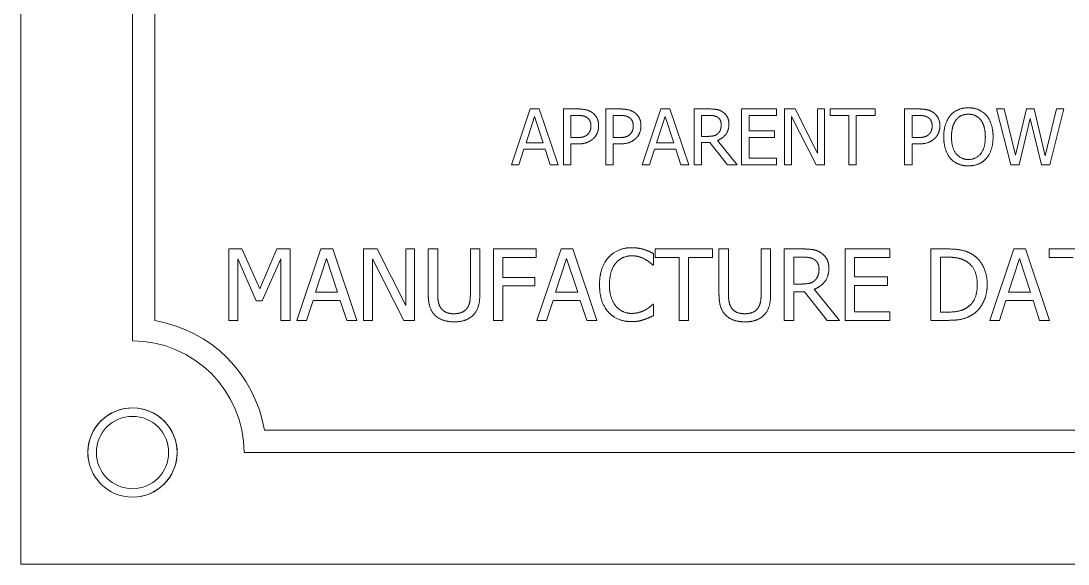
# Model space of a CAD drawing. Header units: millimetres. Extents: x 0 to 10092, y 0 to 7128.
# Drawn here: x 3908.14 to 3955.08, y 2591.21 to 2615.56 of the extents above; entities that cross this region are included whole.
import ezdxf

# ---------------------------------------------------------------- set-up
doc = ezdxf.new("R2010")
doc.units = ezdxf.units.MM
doc.header["$LTSCALE"] = 12
doc.layers.add('가시적인 것(ISO)', color=3, linetype='Continuous', lineweight=5, true_color=0x00ff00)
doc.layers.add('가시적인 좁은 것(ISO)', color=3, linetype='Continuous', lineweight=5, true_color=0x00ff00)

msp = doc.modelspace()

# ---------------------------------------------------------------- linework, layer by layer
at = {"layer": '가시적인 것(ISO)'}
for p, q in [((3908.142, 2591.209), (3908.142, 2686.209)), ((3913.142, 2676.209), (3913.142, 2601.209)), ((3914.142, 2602.125), (3914.142, 2675.293)), ((3930.125, 2609.11), (3930.968, 2611.61)), ((3930.968, 2611.61), (3931.377, 2611.61)), ((3931.377, 2611.61), (3932.22, 2609.11)), ((3932.457, 2611.61), (3933.085, 2611.61)), ((3932.457, 2609.11), (3932.457, 2611.61)), ((3934.353, 2611.61), (3934.981, 2611.61)), ((3934.353, 2609.11), (3934.353, 2611.61)), ((3935.98, 2609.11), (3936.823, 2611.61)), ((3936.823, 2611.61), (3937.232, 2611.61)), ((3937.232, 2611.61), (3938.075, 2609.11)), ((3938.312, 2609.11), (3938.312, 2611.61)), ((3938.312, 2611.61), (3938.956, 2611.61)), ((3940.445, 2609.11), (3940.445, 2611.61)), ((3940.445, 2611.61), (3942.009, 2611.61)), ((3942.009, 2611.61), (3942.009, 2611.314)), ((3942.374, 2609.11), (3942.374, 2611.61)), ((3942.374, 2611.61), (3942.846, 2611.61)), ((3942.846, 2611.61), (3943.853, 2609.63)), ((3943.853, 2609.63), (3943.853, 2611.61)), ((3943.853, 2611.61), (3944.163, 2611.61)), ((3944.163, 2611.61), (3944.163, 2609.11)), ((3944.414, 2611.314), (3944.414, 2611.61)), ((3944.414, 2611.61), (3946.424, 2611.61)), ((3946.424, 2611.61), (3946.424, 2611.314)), ((3947.751, 2609.11), (3947.751, 2611.61)), ((3947.751, 2611.61), (3948.379, 2611.61)), ((3952.51, 2609.11), (3951.872, 2611.61)), ((3951.872, 2611.61), (3952.214, 2611.61)), ((3952.214, 2611.61), (3952.716, 2609.537)), ((3952.716, 2609.537), (3953.215, 2611.61)), ((3953.215, 2611.61), (3953.553, 2611.61)), ((3953.553, 2611.61), (3954.056, 2609.513)), ((3954.056, 2609.513), (3954.556, 2611.61)), ((3954.882, 2611.61), (3954.254, 2609.11)), ((3954.556, 2611.61), (3954.882, 2611.61)), ((3931.165, 2611.269), (3930.78, 2610.092)), ((3931.552, 2610.092), (3931.165, 2611.269)), ((3932.789, 2611.322), (3932.789, 2610.325)), ((3933.065, 2611.322), (3932.789, 2611.322)), ((3934.686, 2611.322), (3934.686, 2610.325)), ((3934.961, 2611.322), (3934.686, 2611.322)), ((3937.02, 2611.269), (3936.635, 2610.092)), ((3937.407, 2610.092), (3937.02, 2611.269)), ((3938.644, 2611.322), (3938.644, 2610.382)), ((3938.975, 2611.322), (3938.644, 2611.322)), ((3942.009, 2611.314), (3940.778, 2611.314)), ((3940.778, 2611.314), (3940.778, 2610.629)), ((3943.79, 2609.11), (3942.684, 2611.265)), ((3942.684, 2611.265), (3942.684, 2609.11)), ((3945.253, 2611.314), (3944.414, 2611.314)), ((3945.253, 2609.11), (3945.253, 2611.314)), ((3945.585, 2611.314), (3945.585, 2609.11)), ((3946.424, 2611.314), (3945.585, 2611.314)), ((3948.359, 2611.322), (3948.083, 2611.322)), ((3948.083, 2611.322), (3948.083, 2610.325)), ((3953.373, 2611.184), (3952.879, 2609.11)), ((3953.881, 2609.11), (3953.373, 2611.184)), ((3940.778, 2610.629), (3941.926, 2610.629)), ((3941.926, 2610.629), (3941.926, 2610.333)), ((3930.78, 2610.092), (3931.552, 2610.092)), ((3932.789, 2610.325), (3933.016, 2610.325)), ((3934.686, 2610.325), (3934.913, 2610.325)), ((3936.635, 2610.092), (3937.407, 2610.092)), ((3938.644, 2610.382), (3938.936, 2610.382)), ((3939.025, 2610.104), (3938.644, 2610.104)), ((3938.644, 2610.104), (3938.644, 2609.11)), ((3939.815, 2609.11), (3939.025, 2610.104)), ((3939.357, 2610.197), (3940.247, 2609.11)), ((3940.778, 2610.333), (3940.778, 2609.405)), ((3941.926, 2610.333), (3940.778, 2610.333)), ((3948.083, 2610.325), (3948.31, 2610.325)), ((3930.689, 2609.808), (3930.462, 2609.11)), ((3931.643, 2609.808), (3930.689, 2609.808)), ((3931.87, 2609.11), (3931.643, 2609.808)), ((3933.071, 2610.041), (3932.789, 2610.041)), ((3932.789, 2610.041), (3932.789, 2609.11)), ((3934.967, 2610.041), (3934.686, 2610.041)), ((3934.686, 2610.041), (3934.686, 2609.11)), ((3936.543, 2609.808), (3936.317, 2609.11)), ((3937.498, 2609.808), (3936.543, 2609.808)), ((3937.725, 2609.11), (3937.498, 2609.808)), ((3948.365, 2610.041), (3948.083, 2610.041)), ((3948.083, 2610.041), (3948.083, 2609.11)), ((3940.778, 2609.405), (3942.009, 2609.405)), ((3942.009, 2609.405), (3942.009, 2609.11)), ((3930.462, 2609.11), (3930.125, 2609.11)), ((3932.22, 2609.11), (3931.87, 2609.11)), ((3932.789, 2609.11), (3932.457, 2609.11)), ((3934.686, 2609.11), (3934.353, 2609.11)), ((3936.317, 2609.11), (3935.98, 2609.11)), ((3938.075, 2609.11), (3937.725, 2609.11)), ((3938.644, 2609.11), (3938.312, 2609.11)), ((3940.247, 2609.11), (3939.815, 2609.11)), ((3942.009, 2609.11), (3940.445, 2609.11)), ((3942.684, 2609.11), (3942.374, 2609.11)), ((3944.163, 2609.11), (3943.79, 2609.11)), ((3945.585, 2609.11), (3945.253, 2609.11)), ((3948.083, 2609.11), (3947.751, 2609.11)), ((3952.879, 2609.11), (3952.51, 2609.11)), ((3954.254, 2609.11), (3953.881, 2609.11)), ((3917.466, 2602.134), (3917.466, 2605.334)), ((3917.466, 2605.334), (3918.047, 2605.334)), ((3918.047, 2605.334), (3918.845, 2603.553)), ((3918.845, 2603.553), (3919.618, 2605.334)), ((3919.618, 2605.334), (3920.209, 2605.334)), ((3920.209, 2605.334), (3920.209, 2602.134)), ((3920.513, 2602.134), (3921.591, 2605.334)), ((3921.591, 2605.334), (3922.115, 2605.334)), ((3922.115, 2605.334), (3923.194, 2602.134)), ((3923.497, 2602.134), (3923.497, 2605.334)), ((3923.497, 2605.334), (3924.102, 2605.334)), ((3924.102, 2605.334), (3925.39, 2602.801)), ((3925.39, 2602.801), (3925.39, 2605.334)), ((3925.39, 2605.334), (3925.787, 2605.334)), ((3925.787, 2605.334), (3925.787, 2602.134)), ((3926.397, 2603.338), (3926.397, 2605.334)), ((3926.397, 2605.334), (3926.822, 2605.334)), ((3926.822, 2605.334), (3926.822, 2603.338)), ((3928.287, 2603.327), (3928.287, 2605.334)), ((3928.287, 2605.334), (3928.712, 2605.334)), ((3928.712, 2605.334), (3928.712, 2603.338)), ((3929.322, 2602.134), (3929.322, 2605.334)), ((3929.322, 2605.334), (3931.236, 2605.334)), ((3931.236, 2604.956), (3929.747, 2604.956)), ((3929.747, 2604.956), (3929.747, 2604.053)), ((3931.236, 2605.334), (3931.236, 2604.956)), ((3931.272, 2602.134), (3932.351, 2605.334)), ((3932.351, 2605.334), (3932.874, 2605.334)), ((3932.874, 2605.334), (3933.953, 2602.134)), ((3936.502, 2605.122), (3936.502, 2604.608)), ((3936.572, 2604.956), (3936.572, 2605.334)), ((3936.572, 2605.334), (3939.145, 2605.334)), ((3937.646, 2604.956), (3936.572, 2604.956)), ((3937.646, 2602.134), (3937.646, 2604.956)), ((3938.071, 2604.956), (3938.071, 2602.134)), ((3939.145, 2604.956), (3938.071, 2604.956)), ((3939.145, 2605.334), (3939.145, 2604.956)), ((3939.43, 2603.338), (3939.43, 2605.334)), ((3939.43, 2605.334), (3939.855, 2605.334)), ((3939.855, 2605.334), (3939.855, 2603.338)), ((3941.32, 2603.327), (3941.32, 2605.334)), ((3941.32, 2605.334), (3941.746, 2605.334)), ((3941.746, 2605.334), (3941.746, 2603.338)), ((3942.355, 2602.134), (3942.355, 2605.334)), ((3942.355, 2605.334), (3943.18, 2605.334)), ((3942.78, 2604.966), (3942.78, 2603.763)), ((3943.203, 2604.966), (3942.78, 2604.966)), ((3945.086, 2602.134), (3945.086, 2605.334)), ((3945.086, 2605.334), (3947.088, 2605.334)), ((3947.088, 2604.956), (3945.511, 2604.956)), ((3945.511, 2604.956), (3945.511, 2604.079)), ((3947.088, 2605.334), (3947.088, 2604.956)), ((3948.929, 2605.334), (3949.658, 2605.334)), ((3948.929, 2602.134), (3948.929, 2605.334)), ((3949.678, 2604.966), (3949.354, 2604.966)), ((3949.354, 2604.966), (3949.354, 2602.503)), ((3951.569, 2602.134), (3952.648, 2605.334)), ((3952.648, 2605.334), (3953.171, 2605.334)), ((3953.171, 2605.334), (3954.25, 2602.134)), ((3954.227, 2604.956), (3954.227, 2605.334)), ((3954.227, 2605.334), (3956.799, 2605.334)), ((3955.3, 2604.956), (3954.227, 2604.956)), ((3918.69, 2603.016), (3917.862, 2604.891)), ((3917.862, 2604.891), (3917.862, 2602.134)), ((3919.784, 2604.891), (3918.949, 2603.016)), ((3919.784, 2602.134), (3919.784, 2604.891)), ((3921.843, 2604.899), (3921.35, 2603.392)), ((3922.338, 2603.392), (3921.843, 2604.899)), ((3925.31, 2602.134), (3923.894, 2604.893)), ((3923.894, 2604.893), (3923.894, 2602.134)), ((3932.602, 2604.899), (3932.109, 2603.392)), ((3933.097, 2603.392), (3932.602, 2604.899)), ((3936.502, 2604.608), (3936.469, 2604.608)), ((3952.899, 2604.899), (3952.406, 2603.392)), ((3953.394, 2603.392), (3952.899, 2604.899)), ((3929.747, 2604.053), (3931.173, 2604.053)), ((3931.173, 2604.053), (3931.173, 2603.675)), ((3945.511, 2604.079), (3946.981, 2604.079)), ((3946.981, 2604.079), (3946.981, 2603.701)), ((3931.173, 2603.675), (3929.747, 2603.675)), ((3929.747, 2603.675), (3929.747, 2602.134)), ((3942.78, 2603.763), (3943.154, 2603.763)), ((3943.693, 2603.527), (3944.832, 2602.134)), ((3945.511, 2603.701), (3945.511, 2602.513)), ((3946.981, 2603.701), (3945.511, 2603.701)), ((3921.35, 2603.392), (3922.338, 2603.392)), ((3932.109, 2603.392), (3933.097, 2603.392)), ((3943.268, 2603.408), (3942.78, 2603.408)), ((3942.78, 2603.408), (3942.78, 2602.134)), ((3944.279, 2602.134), (3943.268, 2603.408)), ((3952.406, 2603.392), (3953.394, 2603.392)), ((3918.949, 2603.016), (3918.69, 2603.016)), ((3921.234, 2603.029), (3920.943, 2602.134)), ((3922.455, 2603.029), (3921.234, 2603.029)), ((3922.745, 2602.134), (3922.455, 2603.029)), ((3931.993, 2603.029), (3931.702, 2602.134)), ((3933.214, 2603.029), (3931.993, 2603.029)), ((3933.505, 2602.134), (3933.214, 2603.029)), ((3936.471, 2602.86), (3936.502, 2602.86)), ((3936.502, 2602.86), (3936.502, 2602.352)), ((3952.29, 2603.029), (3951.999, 2602.134)), ((3953.511, 2603.029), (3952.29, 2603.029)), ((3953.801, 2602.134), (3953.511, 2603.029)), ((3917.862, 2602.134), (3917.466, 2602.134)), ((3920.209, 2602.134), (3919.784, 2602.134)), ((3920.943, 2602.134), (3920.513, 2602.134)), ((3923.194, 2602.134), (3922.745, 2602.134)), ((3923.894, 2602.134), (3923.497, 2602.134)), ((3925.787, 2602.134), (3925.31, 2602.134)), ((3929.747, 2602.134), (3929.322, 2602.134)), ((3931.702, 2602.134), (3931.272, 2602.134)), ((3933.953, 2602.134), (3933.505, 2602.134)), ((3938.071, 2602.134), (3937.646, 2602.134)), ((3942.78, 2602.134), (3942.355, 2602.134)), ((3944.832, 2602.134), (3944.279, 2602.134)), ((3947.088, 2602.134), (3945.086, 2602.134)), ((3945.511, 2602.513), (3947.088, 2602.513)), ((3947.088, 2602.513), (3947.088, 2602.134)), ((3949.665, 2602.134), (3948.929, 2602.134)), ((3949.354, 2602.503), (3949.678, 2602.503)), ((3951.999, 2602.134), (3951.569, 2602.134)), ((3954.25, 2602.134), (3953.801, 2602.134)), ((4047.225, 2597.209), (3919.058, 2597.209)), ((3918.142, 2596.209), (4048.142, 2596.209)), ((4058.142, 2591.209), (3908.142, 2591.209))]:
    msp.add_line(p, q, dxfattribs=at)
for radius in [2.002, 1.621]:
    msp.add_circle((3913.142, 2596.209), radius, dxfattribs=at)
for radius, start, end in [(6, 9.5941, 80.4059), (5, 0, 90)]:
    msp.add_arc((3913.142, 2596.209), radius, start, end, dxfattribs=at)
for points in [[(3933.085, 2611.61), (3933.308, 2611.61), (3933.62, 2611.537), (3933.74, 2611.454)], [(3934.981, 2611.61), (3935.204, 2611.61), (3935.516, 2611.537), (3935.636, 2611.454)], [(3938.956, 2611.61), (3939.171, 2611.61), (3939.461, 2611.563), (3939.592, 2611.478)], [(3948.379, 2611.61), (3948.602, 2611.61), (3948.914, 2611.537), (3949.033, 2611.454)], [(3949.805, 2611.324), (3949.951, 2611.49), (3950.358, 2611.662), (3950.61, 2611.662)], [(3950.61, 2611.662), (3950.865, 2611.662), (3951.274, 2611.484), (3951.416, 2611.324)], [(3933.511, 2611.227), (3933.432, 2611.279), (3933.221, 2611.322), (3933.065, 2611.322)], [(3933.691, 2610.846), (3933.691, 2610.975), (3933.602, 2611.166), (3933.511, 2611.227)], [(3933.74, 2611.454), (3933.879, 2611.358), (3934.037, 2611.065), (3934.037, 2610.856)], [(3935.407, 2611.227), (3935.328, 2611.279), (3935.117, 2611.322), (3934.961, 2611.322)], [(3935.587, 2610.846), (3935.587, 2610.975), (3935.498, 2611.166), (3935.407, 2611.227)], [(3935.636, 2611.454), (3935.776, 2611.358), (3935.934, 2611.065), (3935.934, 2610.856)], [(3939.372, 2611.237), (3939.301, 2611.283), (3939.112, 2611.322), (3938.975, 2611.322)], [(3939.53, 2610.904), (3939.53, 2611.014), (3939.453, 2611.182), (3939.372, 2611.237)], [(3939.592, 2611.478), (3939.724, 2611.393), (3939.876, 2611.127), (3939.876, 2610.931)], [(3948.804, 2611.227), (3948.725, 2611.279), (3948.515, 2611.322), (3948.359, 2611.322)], [(3948.985, 2610.846), (3948.985, 2610.975), (3948.896, 2611.166), (3948.804, 2611.227)], [(3949.033, 2611.454), (3949.173, 2611.358), (3949.331, 2611.065), (3949.331, 2610.856)], [(3949.505, 2610.36), (3949.505, 2610.674), (3949.661, 2611.152), (3949.805, 2611.324)], [(3950.056, 2611.115), (3949.957, 2610.988), (3949.852, 2610.603), (3949.852, 2610.36)], [(3950.612, 2611.374), (3950.431, 2611.374), (3950.16, 2611.249), (3950.056, 2611.115)], [(3951.165, 2611.115), (3951.065, 2611.245), (3950.786, 2611.374), (3950.612, 2611.374)], [(3951.369, 2610.36), (3951.369, 2610.607), (3951.262, 2610.99), (3951.165, 2611.115)], [(3951.416, 2611.324), (3951.558, 2611.158), (3951.716, 2610.671), (3951.716, 2610.36)], [(3933.549, 2610.475), (3933.624, 2610.55), (3933.691, 2610.726), (3933.691, 2610.846)], [(3934.037, 2610.856), (3934.037, 2610.694), (3933.922, 2610.402), (3933.819, 2610.301)], [(3935.445, 2610.475), (3935.52, 2610.55), (3935.587, 2610.726), (3935.587, 2610.846)], [(3935.934, 2610.856), (3935.934, 2610.694), (3935.818, 2610.402), (3935.715, 2610.301)], [(3939.876, 2610.931), (3939.876, 2610.657), (3939.597, 2610.287), (3939.357, 2610.197)], [(3939.388, 2610.511), (3939.461, 2610.58), (3939.53, 2610.775), (3939.53, 2610.904)], [(3948.843, 2610.475), (3948.918, 2610.55), (3948.985, 2610.726), (3948.985, 2610.846)], [(3949.331, 2610.856), (3949.331, 2610.694), (3949.216, 2610.402), (3949.112, 2610.301)], [(3933.016, 2610.325), (3933.219, 2610.325), (3933.468, 2610.39), (3933.549, 2610.475)], [(3933.819, 2610.301), (3933.689, 2610.173), (3933.338, 2610.041), (3933.071, 2610.041)], [(3934.913, 2610.325), (3935.115, 2610.325), (3935.364, 2610.39), (3935.445, 2610.475)], [(3935.715, 2610.301), (3935.585, 2610.173), (3935.235, 2610.041), (3934.967, 2610.041)], [(3938.936, 2610.382), (3939.08, 2610.382), (3939.309, 2610.432), (3939.388, 2610.511)], [(3948.31, 2610.325), (3948.513, 2610.325), (3948.762, 2610.39), (3948.843, 2610.475)], [(3949.112, 2610.301), (3948.983, 2610.173), (3948.632, 2610.041), (3948.365, 2610.041)], [(3949.803, 2609.397), (3949.659, 2609.563), (3949.505, 2610.052), (3949.505, 2610.36)], [(3949.852, 2610.36), (3949.852, 2609.867), (3950.265, 2609.345), (3950.612, 2609.345)], [(3950.612, 2609.345), (3950.958, 2609.345), (3951.369, 2609.867), (3951.369, 2610.36)], [(3951.716, 2610.36), (3951.716, 2610.056), (3951.562, 2609.563), (3951.416, 2609.397)], [(3950.61, 2609.057), (3950.356, 2609.057), (3949.951, 2609.229), (3949.803, 2609.397)], [(3951.416, 2609.397), (3951.262, 2609.223), (3950.855, 2609.057), (3950.61, 2609.057)], [(3934.474, 2604.95), (3934.666, 2605.166), (3935.19, 2605.391), (3935.514, 2605.391)], [(3935.514, 2605.391), (3935.675, 2605.391), (3935.958, 2605.345), (3936.077, 2605.308)], [(3934.075, 2603.732), (3934.075, 2604.134), (3934.28, 2604.73), (3934.474, 2604.95)], [(3935.512, 2605.028), (3935.307, 2605.028), (3934.941, 2604.86), (3934.804, 2604.699)], [(3936.108, 2604.875), (3935.986, 2604.943), (3935.698, 2605.028), (3935.512, 2605.028)], [(3936.077, 2605.308), (3936.181, 2605.275), (3936.396, 2605.179), (3936.502, 2605.122)], [(3943.18, 2605.334), (3943.455, 2605.334), (3943.825, 2605.275), (3943.994, 2605.166)], [(3943.711, 2604.857), (3943.621, 2604.917), (3943.379, 2604.966), (3943.203, 2604.966)], [(3943.994, 2605.166), (3944.163, 2605.057), (3944.357, 2604.717), (3944.357, 2604.466)], [(3949.658, 2605.334), (3950.109, 2605.334), (3950.622, 2605.199), (3950.804, 2605.08)], [(3950.524, 2604.774), (3950.353, 2604.875), (3949.966, 2604.966), (3949.678, 2604.966)], [(3950.804, 2605.08), (3951.112, 2604.875), (3951.452, 2604.198), (3951.452, 2603.732)], [(3934.804, 2604.699), (3934.669, 2604.536), (3934.519, 2604.04), (3934.519, 2603.732)], [(3936.469, 2604.608), (3936.412, 2604.66), (3936.235, 2604.805), (3936.108, 2604.875)], [(3944.357, 2604.466), (3944.357, 2604.115), (3943.999, 2603.641), (3943.693, 2603.527)], [(3943.914, 2604.432), (3943.914, 2604.572), (3943.815, 2604.787), (3943.711, 2604.857)], [(3951.009, 2603.737), (3951.009, 2604.105), (3950.765, 2604.626), (3950.524, 2604.774)], [(3943.732, 2603.929), (3943.825, 2604.017), (3943.914, 2604.266), (3943.914, 2604.432)], [(3934.477, 2602.497), (3934.285, 2602.705), (3934.075, 2603.327), (3934.075, 2603.732)], [(3934.519, 2603.732), (3934.519, 2603.402), (3934.677, 2602.928), (3934.814, 2602.764)], [(3943.154, 2603.763), (3943.338, 2603.763), (3943.631, 2603.828), (3943.732, 2603.929)], [(3950.563, 2602.715), (3950.786, 2602.866), (3951.009, 2603.363), (3951.009, 2603.737)], [(3951.452, 2603.732), (3951.452, 2603.293), (3951.097, 2602.588), (3950.799, 2602.391)], [(3926.703, 2602.362), (3926.534, 2602.528), (3926.397, 2602.995), (3926.397, 2603.338)], [(3926.822, 2603.338), (3926.822, 2603.115), (3926.879, 2602.814), (3926.959, 2602.692)], [(3928.15, 2602.692), (3928.23, 2602.814), (3928.287, 2603.112), (3928.287, 2603.327)], [(3928.712, 2603.338), (3928.712, 2603.003), (3928.577, 2602.526), (3928.406, 2602.362)], [(3939.736, 2602.362), (3939.567, 2602.528), (3939.43, 2602.995), (3939.43, 2603.338)], [(3939.855, 2603.338), (3939.855, 2603.115), (3939.912, 2602.814), (3939.993, 2602.692)], [(3941.183, 2602.692), (3941.263, 2602.814), (3941.32, 2603.112), (3941.32, 2603.327)], [(3941.746, 2603.338), (3941.746, 2603.003), (3941.611, 2602.526), (3941.44, 2602.362)], [(3926.959, 2602.692), (3927.045, 2602.562), (3927.341, 2602.43), (3927.553, 2602.43)], [(3927.553, 2602.43), (3927.753, 2602.43), (3928.064, 2602.562), (3928.15, 2602.692)], [(3934.814, 2602.764), (3934.949, 2602.606), (3935.309, 2602.445), (3935.512, 2602.445)], [(3935.512, 2602.445), (3935.696, 2602.445), (3936.01, 2602.536), (3936.131, 2602.604)], [(3936.131, 2602.604), (3936.248, 2602.671), (3936.422, 2602.811), (3936.471, 2602.86)], [(3939.993, 2602.692), (3940.078, 2602.562), (3940.374, 2602.43), (3940.587, 2602.43)], [(3940.587, 2602.43), (3940.786, 2602.43), (3941.097, 2602.562), (3941.183, 2602.692)], [(3949.678, 2602.503), (3949.961, 2602.503), (3950.389, 2602.593), (3950.563, 2602.715)], [(3927.553, 2602.067), (3927.271, 2602.067), (3926.85, 2602.215), (3926.703, 2602.362)], [(3928.406, 2602.362), (3928.253, 2602.212), (3927.849, 2602.067), (3927.553, 2602.067)], [(3935.507, 2602.077), (3935.195, 2602.077), (3934.669, 2602.287), (3934.477, 2602.497)], [(3936.077, 2602.171), (3935.937, 2602.124), (3935.698, 2602.077), (3935.507, 2602.077)], [(3936.502, 2602.352), (3936.396, 2602.303), (3936.209, 2602.212), (3936.077, 2602.171)], [(3940.587, 2602.067), (3940.304, 2602.067), (3939.884, 2602.215), (3939.736, 2602.362)], [(3941.44, 2602.362), (3941.287, 2602.212), (3940.882, 2602.067), (3940.587, 2602.067)], [(3950.799, 2602.391), (3950.555, 2602.238), (3950.054, 2602.134), (3949.665, 2602.134)]]:
    msp.add_open_spline(points, degree=2, dxfattribs=at)
at = {"layer": '가시적인 좁은 것(ISO)'}
msp.add_arc((3913.142, 2596.209), 2, 280, 190, dxfattribs=at)

doc.saveas('drawing.dxf')
